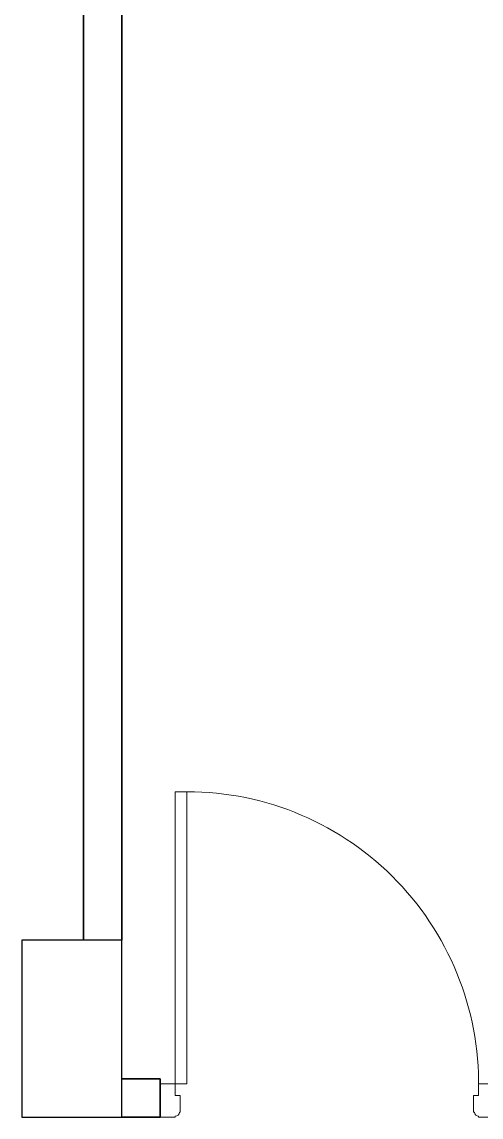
# Model space of a CAD drawing. Header units: millimetres. Extents: x 1448174 to 1599581, y -224422 to -106989.
# Drawn here: x 1473102 to 1474480, y -128863 to -125582 of the extents above; entities that cross this region are included whole.
import ezdxf

# ---------------------------------------------------------------- set-up
doc = ezdxf.new("R2010")
doc.units = ezdxf.units.MM
doc.header["$LTSCALE"] = 600
doc.header["$MEASUREMENT"] = 0
doc.layers.add('col', color=5, linetype='Continuous')
doc.layers.add('DOOR', color=144, linetype='Continuous', lineweight=13)
doc.layers.add('P-Wall', color=1, linetype='Continuous', lineweight=35)

# ---------------------------------------------------------------- blocks, each defined once
blk = doc.blocks.new('A$C19B8274B')
at = {"layer": 'DOOR'}
blk.add_line((-45, 925), (-80, 925), dxfattribs=at)
at = {"layer": 'DOOR', "color": 8}
for p, q in [((-80, 50), (-80, 925)), ((-45, 50), (-45, 925)), ((-45, 50), (-80, 50)), ((-955, -50), (-955, -47.5)), ((-940, -35), (-942.5, -35)), ((-60, -35), (-57.5, -35)), ((-45, -50), (-45, -47.5))]:
    blk.add_line(p, q, dxfattribs=at)
for points in [[(-940, 15), (-955, 15), (-955, 50), (-1000, 50), (-1000, -50), (-955, -50)], [(-60, 15), (-45, 15), (-45, 50), (0, 50), (0, -50), (-45, -50)], [(-940, -35), (-940, 15)], [(-60, -35), (-60, 15)]]:
    blk.add_lwpolyline(points, dxfattribs=at)
for centre, radius, start, end in [((-80, 50), 875, 90, 182.2924), ((-955, -35), 12.5, 270, 0), ((-45, -35), 12.5, 180, 270)]:
    blk.add_arc(centre, radius, start, end, dxfattribs=at)

msp = doc.modelspace()

# ---------------------------------------------------------------- linework, layer by layer
at = {"layer": 'col'}
msp.add_lwpolyline([(1473102.098, -128863.2516), (1473402.098, -128863.2516), (1473402.098, -128333.2516), (1473102.098, -128333.2516)], close=True, dxfattribs=at)
at = {"layer": 'P-Wall'}
for p, q in [((1473402.098, -122583.2516), (1473402.098, -128333.2516)), ((1473287.098, -124898.2516), (1473287.098, -128333.2516))]:
    msp.add_line(p, q, dxfattribs=at)
at = {"layer": 'P-Wall', "linetype": 'Continuous'}
for p, q in [((1473402.098, -128748.2516), (1473517.098, -128748.2516)), ((1473517.098, -128748.2516), (1473517.098, -128863.2516)), ((1473402.098, -128863.2516), (1473517.098, -128863.2516))]:
    msp.add_line(p, q, dxfattribs=at)

# ---------------------------------------------------------------- block references
at = {"layer": 'DOOR', "color": 18, "linetype": 'Continuous', "true_color": 0x000000, "xscale": -1}
msp.add_blockref('A$C19B8274B', (1473517.098, -128813.2516), dxfattribs=at)

doc.saveas('drawing.dxf')
